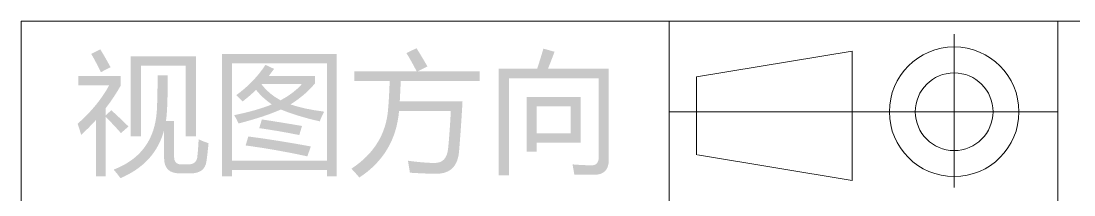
# Model space of a CAD drawing. Header units: millimetres. Extents: x 0 to 588, y 0 to 418.
# Drawn here: x 384.8 to 474.1, y 52.3 to 67.1 of the extents above; entities that cross this region are included whole.
import ezdxf

# ---------------------------------------------------------------- set-up
doc = ezdxf.new("R2010")
doc.units = ezdxf.units.MM

msp = doc.modelspace()

# ---------------------------------------------------------------- hatches: boundary and pattern name
h = msp.add_hatch(color=0)
h.paths.add_polyline_path([(396.399579, 62.468451), (397.259475, 62.468451), (397.256913, 61.729467), (397.249312, 61.062766), (397.236802, 60.468282), (397.219512, 59.945952), (397.197571, 59.49571), (397.171108, 59.117492), (397.140253, 58.811234), (397.105135, 58.576871), (397.799666, 58.576871), (397.799666, 55.556211), (397.808989, 55.404821), (397.837045, 55.273196), (397.883963, 55.161468), (397.949872, 55.069764), (398.034901, 54.998213), (398.13918, 54.946946), (398.262837, 54.916091), (398.406003, 54.905777), (399.001315, 54.905777), (399.154277, 54.91481), (399.290703, 54.941864), (399.410592, 54.986877), (399.513945, 55.049782), (399.600762, 55.130516), (399.671042, 55.229013), (399.724785, 55.34521), (399.761992, 55.479041), (399.797218, 55.802535), (399.828827, 56.169438), (399.857335, 56.579749), (399.88326, 57.033468), (400.28358, 56.859835), (400.721107, 56.702739), (400.675718, 56.246091), (400.630845, 55.835953), (400.587006, 55.473356), (400.544718, 55.159336), (400.49147, 54.92268), (400.406053, 54.717158), (400.288338, 54.542901), (400.138197, 54.400037), (399.955499, 54.288696), (399.740116, 54.209006), (399.491918, 54.161098), (399.210777, 54.1451), (398.262687, 54.1451), (397.954684, 54.165501), (397.687959, 54.226663), (397.462445, 54.328519), (397.278078, 54.471006), (397.134795, 54.654059), (397.032529, 54.877613), (396.971217, 55.141605), (396.950794, 55.445968), (396.950794, 57.805169), (396.848152, 57.459842), (396.728327, 57.126658), (396.59132, 56.805618), (396.437131, 56.496722), (396.265759, 56.19997), (396.077204, 55.915362), (395.871467, 55.642898), (395.648548, 55.382578), (395.408447, 55.134402), (395.151163, 54.89837), (394.876696, 54.674482), (394.585047, 54.462738), (394.276216, 54.263138), (393.950202, 54.075681), (393.607006, 53.900369), (393.246628, 53.737201), (392.980666, 54.092734), (392.673364, 54.464805), (393.08884, 54.637401), (393.479495, 54.828585), (393.845313, 55.038341), (394.186277, 55.266651), (394.502373, 55.5135), (394.793583, 55.778872), (395.059892, 56.06275), (395.301283, 56.365119), (395.51774, 56.685963), (395.709246, 57.025264), (395.875787, 57.383008), (396.017346, 57.759177), (396.133906, 58.153757), (396.225451, 58.566729), (396.291966, 58.998079), (396.333433, 59.447791), (396.362372, 60.094952), (396.383043, 60.813427), (396.395445, 61.604248)])
h.paths.add_polyline_path([(394.117548, 64.066975), (399.651749, 64.066975), (399.651749, 57.276003), (398.791853, 57.276003), (398.791853, 63.295274), (394.977444, 63.295274), (394.977444, 57.276003), (394.117548, 57.276003)])
h.paths.add_polyline_path([(389.685777, 61.608555), (389.685777, 62.402305), (393.268676, 62.402305), (393.268676, 61.586506), (392.978341, 61.094719), (392.669919, 60.612233), (392.343926, 60.140083), (392.000881, 59.679301), (392.000881, 59.072965), (392.474926, 59.502912), (393.227335, 58.803558), (393.930135, 58.124874), (393.290725, 57.562635), (392.99927, 57.887249), (392.687144, 58.224782), (392.354348, 58.575751), (392.000881, 58.940673), (392.000881, 53.880517), (391.163034, 53.880517), (391.163034, 58.665065), (390.558764, 58.024277), (389.917287, 57.408294), (389.780862, 57.859602), (389.619631, 58.356385), (390.034055, 58.734645), (390.425611, 59.12111), (390.794172, 59.515713), (391.139607, 59.918391), (391.461788, 60.329079), (391.760586, 60.747712), (392.03587, 61.174225), (392.287513, 61.608555)])
h.paths.add_polyline_path([(390.766159, 64.287461), (391.53786, 64.673312), (391.74758, 64.323979), (391.962985, 63.953976), (392.183557, 63.563302), (392.40878, 63.151958), (391.592982, 62.733034), (391.373874, 63.16815), (391.163034, 63.572259), (390.960462, 63.945363)])
h = msp.add_hatch(color=0)
h.dxf.hatch_style = 2
h.paths.add_polyline_path([(413.08662, 62.810204), (418.378286, 62.810204), (418.113531, 63.303283), (417.880815, 63.724532), (417.679104, 64.074468), (417.507366, 64.353607), (418.367262, 64.761506), (418.448652, 64.632563), (418.539861, 64.485468), (418.640889, 64.320157), (418.751735, 64.136566), (418.872399, 63.934629), (419.002882, 63.714283), (419.143184, 63.475463), (419.293304, 63.218103), (418.488529, 62.810204), (423.71405, 62.810204), (423.71405, 61.972357), (417.027809, 61.972357), (417.007138, 61.487546), (416.986468, 61.041492), (416.965797, 60.633679), (416.945127, 60.26359), (422.269866, 60.26359), (422.236298, 59.674209), (422.201826, 59.104918), (422.166578, 58.555651), (422.130684, 58.026344), (422.094274, 57.516933), (422.057476, 57.027353), (422.02042, 56.557539), (421.983234, 56.107426), (421.961141, 55.866099), (421.925863, 55.640282), (421.877391, 55.429985), (421.815717, 55.235214), (421.740833, 55.055979), (421.652731, 54.892287), (421.551404, 54.744147), (421.436842, 54.611566), (421.309039, 54.494552), (421.167985, 54.393114), (421.013673, 54.30726), (420.846094, 54.236998), (420.665242, 54.182335), (420.471107, 54.14328), (420.263681, 54.119842), (420.042957, 54.112027), (419.587084, 54.118056), (419.062482, 54.135454), (418.468634, 54.163187), (417.805023, 54.200221), (417.772983, 54.421483), (417.734743, 54.663931), (417.690301, 54.928084), (417.639658, 55.214458), (418.305337, 55.134015), (418.905386, 55.075276), (419.440323, 55.039274), (419.910665, 55.027044), (420.149141, 55.045669), (420.360164, 55.101631), (420.543669, 55.195057), (420.699592, 55.326079), (420.827868, 55.494824), (420.928432, 55.701422), (421.001221, 55.946002), (421.046168, 56.228694), (421.110247, 56.919091), (421.170192, 57.683902), (421.226002, 58.523127), (421.277679, 59.436767), (416.884493, 59.436767), (416.834558, 58.988408), (416.76329, 58.55283), (416.670674, 58.130027), (416.556692, 57.719989), (416.42133, 57.322709), (416.26457, 56.938179), (416.086396, 56.56639), (415.886793, 56.207334), (415.665745, 55.861004), (415.423234, 55.527391), (415.159246, 55.206487), (414.873763, 54.898284), (414.56677, 54.602774), (414.238251, 54.319949), (413.888189, 54.049801), (413.516568, 53.792322), (413.19893, 54.156813), (412.844085, 54.541975), (413.197296, 54.786795), (413.529336, 55.041708), (413.840221, 55.30673), (414.129967, 55.581877), (414.39859, 55.867166), (414.646107, 56.162612), (414.872533, 56.468233), (415.077885, 56.784043), (415.262179, 57.110059), (415.42543, 57.446298), (415.567656, 57.792775), (415.688873, 58.149507), (415.789095, 58.516509), (415.868341, 58.893798), (415.926625, 59.28139), (415.963964, 59.679301), (416.000051, 60.148437), (416.033554, 60.687336), (416.063957, 61.295482), (416.090743, 61.972357), (413.08662, 61.972357)])
h = msp.add_hatch(color=0)
h.paths.add_polyline_path([(426.209177, 53.968711), (425.349281, 53.968711), (425.349281, 63.019666), (428.601451, 63.019666), (428.870168, 63.853379), (429.130618, 64.728433), (430.078708, 64.46385), (429.793454, 63.714886), (429.516468, 63.019666), (434.675843, 63.019666), (434.675843, 55.269579), (434.656228, 54.978662), (434.597467, 54.726115), (434.499691, 54.512067), (434.363029, 54.336647), (434.187609, 54.199985), (433.973561, 54.102208), (433.721014, 54.043448), (433.430097, 54.023833), (433.0644, 54.025727), (432.662529, 54.030723), (432.225519, 54.037785), (431.754402, 54.045881), (431.687567, 54.455159), (431.600062, 54.905777), (432.054642, 54.87279), (432.475116, 54.848588), (432.86045, 54.833688), (433.209611, 54.828607), (433.351193, 54.838673), (433.474108, 54.868828), (433.57829, 54.919008), (433.663674, 54.989148), (433.730197, 55.079184), (433.777793, 55.18905), (433.806398, 55.318682), (433.815947, 55.468017), (433.815947, 62.203867), (426.209177, 62.203867)])
h.paths.add_polyline_path([(427.719506, 60.616367), (432.283569, 60.616367), (432.283569, 56.746836), (428.557354, 56.746836), (428.557354, 55.986159), (427.719506, 55.986159)])
h.paths.add_polyline_path([(431.445722, 59.822617), (428.557354, 59.822617), (428.557354, 57.540586), (431.445722, 57.540586)])
h = msp.add_hatch(color=0)
h.paths.add_polyline_path([(401.871268, 64.276437), (411.594705, 64.276437), (411.594705, 53.902565), (410.767882, 53.902565), (410.767882, 54.431732), (402.698091, 54.431732), (402.698091, 53.902565), (401.871268, 53.902565)])
h.paths.add_polyline_path([(410.767882, 63.482687), (402.698091, 63.482687), (402.698091, 55.225482), (410.767882, 55.225482)])
h.paths.add_polyline_path([(403.072917, 60.781732), (403.440853, 61.060537), (403.792253, 61.351292), (404.127116, 61.654062), (404.445443, 61.968912), (404.747234, 62.295905), (405.032487, 62.635107), (405.301205, 62.986582), (405.553386, 63.350395), (406.28099, 63.008642), (405.840018, 62.413329), (409.742622, 62.413329), (409.742622, 61.762895), (409.309573, 61.283338), (408.820714, 60.828585), (408.276045, 60.398637), (407.675565, 59.993494), (408.288275, 59.806425), (408.968164, 59.642094), (409.7142, 59.500501), (410.525348, 59.381645), (410.406492, 59.143933), (410.30624, 58.926892), (410.224591, 58.730522), (410.161546, 58.554822), (409.220001, 58.785299), (408.354938, 59.030245), (407.566355, 59.289661), (406.854254, 59.563546), (406.501799, 59.411337), (406.122343, 59.26055), (405.715758, 59.111054), (405.281912, 58.962721), (404.820679, 58.815422), (404.331927, 58.669027), (403.815529, 58.523407), (403.271355, 58.378433), (403.098411, 58.735345), (402.896528, 59.083989), (403.369637, 59.185016), (403.821622, 59.289661), (404.25255, 59.397923), (404.662484, 59.509803), (405.051489, 59.625299), (405.41963, 59.744414), (405.766971, 59.867145), (406.093577, 59.993494), (405.718406, 60.269274), (405.370107, 60.566758), (405.048679, 60.884912), (404.754124, 61.222704), (404.204286, 60.725921), (403.613108, 60.241541), (403.36575, 60.490966)])
h.paths.add_polyline_path([(403.866667, 56.515326), (404.098178, 57.276003), (405.462349, 57.086006), (406.801199, 56.880506), (408.114211, 56.660536), (409.400868, 56.427131), (409.103212, 55.589284), (407.860997, 55.8487), (406.573823, 56.089512), (405.242208, 56.31172)])
h.paths.add_polyline_path([(408.651216, 61.729822), (405.250217, 61.729822), (405.217145, 61.691237), (405.557089, 61.29729), (405.939926, 60.941584), (406.365136, 60.623085), (406.832205, 60.34076), (407.373774, 60.657019), (407.857466, 60.99395), (408.28328, 61.351551)])
h.paths.add_polyline_path([(405.024219, 57.981558), (405.244705, 58.720187), (406.065327, 58.592977), (406.906619, 58.459048), (407.768582, 58.317886), (408.651216, 58.168971), (408.419705, 57.39727), (407.528717, 57.569955), (406.666152, 57.724554), (405.831491, 57.861583)])

# ---------------------------------------------------------------- linework, layer by layer
at = {"color": 0, "lineweight": 0}
for points in [[(582.720445, 67.067825), (384.815388, 67.067825), (384.815388, 5.497363)], [(439.789015, 67.067825), (439.789015, 51.675209)], [(472.773191, 5.497363), (472.773191, 67.067825)], [(463.980703, 52.952591), (463.980703, 65.966788)], [(442.127493, 62.3267), (455.321164, 64.525645)], [(455.321164, 64.525645), (455.321164, 53.530919)], [(442.127493, 62.3267), (442.127493, 55.729864)], [(439.789015, 59.371517), (472.773191, 59.371517)], [(442.219116, 55.729864), (455.321164, 53.530919)]]:
    msp.add_lwpolyline(points, dxfattribs=at)
for radius in [5.497363, 3.298418]:
    msp.add_circle((463.980703, 59.371517), radius, dxfattribs=at)

doc.saveas('drawing.dxf')
